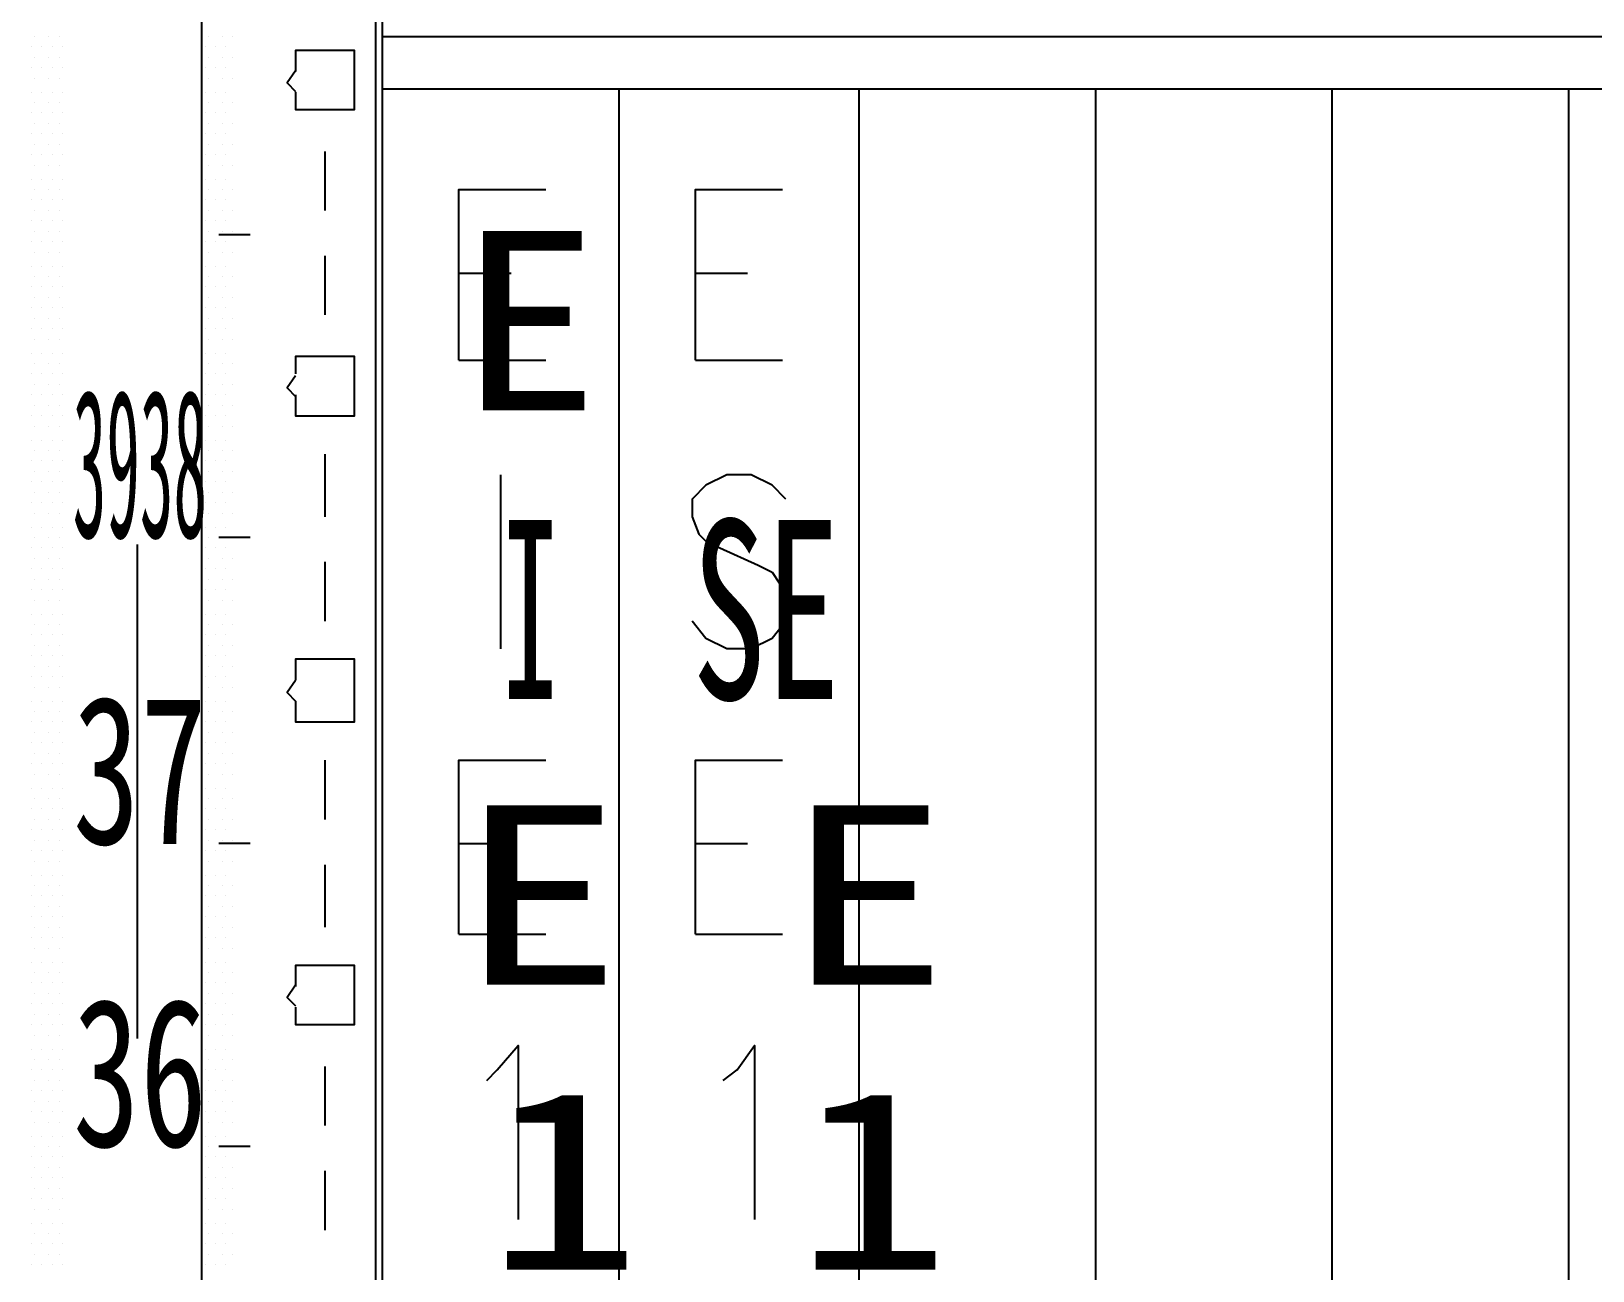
# Model space of a CAD drawing. Header units: metres. Extents: x 17 to 1264, y 17 to 859.
# Drawn here: x 324.4 to 389.1, y 581.2 to 632.5 of the extents above; entities that cross this region are included whole.
import ezdxf

# ---------------------------------------------------------------- set-up
doc = ezdxf.new("R2010")
doc.units = ezdxf.units.M
for name, color, linetype in [('LINES', 7, 'Continuous'), ('POLYLINES', 4, 'Continuous'), ('RECTS', 7, 'Continuous'), ('TEXTS', 3, 'Continuous')]:
    doc.layers.add(name, color=color, linetype=linetype)

msp = doc.modelspace()

# ---------------------------------------------------------------- linework, layer by layer
at = {"layer": 'LINES'}
for p, q in [((338.97, 144.86), (338.97, 740.16)), ((324.57, 632.3), (324.57, 632.3)), ((325.15, 632.3), (325.15, 632.3)), ((325.58, 632.3), (325.58, 632.3)), ((331.77, 632.3), (331.77, 632.3)), ((332.35, 632.3), (332.35, 632.3)), ((332.78, 632.3), (332.78, 632.3)), ((324.43, 631.87), (324.43, 631.87)), ((324.86, 631.87), (324.86, 631.87)), ((325.29, 631.87), (325.29, 631.87)), ((325.72, 631.87), (325.72, 631.87)), ((331.63, 631.87), (331.63, 631.87)), ((332.06, 631.87), (332.06, 631.87)), ((332.49, 631.87), (332.49, 631.87)), ((324.43, 631.01), (324.43, 631.01)), ((324.57, 631.44), (324.57, 631.44)), ((324.86, 631.01), (324.86, 631.01)), ((325.15, 631.44), (325.15, 631.44)), ((325.29, 631.01), (325.29, 631.01)), ((325.58, 631.44), (325.58, 631.44)), ((325.72, 631.01), (325.72, 631.01)), ((331.63, 631.01), (331.63, 631.01)), ((331.77, 631.44), (331.77, 631.44)), ((332.06, 631.01), (332.06, 631.01)), ((332.35, 631.44), (332.35, 631.44)), ((332.49, 631.01), (332.49, 631.01)), ((332.78, 631.44), (332.78, 631.44)), ((324.57, 630.58), (324.57, 630.58)), ((325.15, 630.58), (325.15, 630.58)), ((325.58, 630.58), (325.58, 630.58)), ((331.77, 630.58), (331.77, 630.58)), ((332.35, 630.58), (332.35, 630.58)), ((332.78, 630.58), (332.78, 630.58)), ((324.43, 630), (324.43, 630)), ((324.86, 630), (324.86, 630)), ((325.29, 630), (325.29, 630)), ((325.72, 630), (325.72, 630)), ((331.63, 630), (331.63, 630)), ((332.06, 630), (332.06, 630)), ((332.49, 630), (332.49, 630)), ((324.43, 629.14), (324.43, 629.14)), ((324.57, 629.57), (324.57, 629.57)), ((324.86, 629.14), (324.86, 629.14)), ((325.15, 629.57), (325.15, 629.57)), ((325.29, 629.14), (325.29, 629.14)), ((325.58, 629.57), (325.58, 629.57)), ((325.72, 629.14), (325.72, 629.14)), ((331.63, 629.14), (331.63, 629.14)), ((331.77, 629.57), (331.77, 629.57)), ((332.06, 629.14), (332.06, 629.14)), ((332.35, 629.57), (332.35, 629.57)), ((332.49, 629.14), (332.49, 629.14)), ((332.78, 629.57), (332.78, 629.57)), ((324.57, 628.7), (324.57, 628.7)), ((325.15, 628.7), (325.15, 628.7)), ((325.58, 628.7), (325.58, 628.7)), ((331.77, 628.7), (331.77, 628.7)), ((332.35, 628.7), (332.35, 628.7)), ((332.78, 628.7), (332.78, 628.7)), ((324.43, 628.27), (324.43, 628.27)), ((324.57, 627.84), (324.57, 627.84)), ((324.86, 628.27), (324.86, 628.27)), ((325.15, 627.84), (325.15, 627.84)), ((325.29, 628.27), (325.29, 628.27)), ((325.58, 627.84), (325.58, 627.84)), ((325.72, 628.27), (325.72, 628.27)), ((331.63, 628.27), (331.63, 628.27)), ((331.77, 627.84), (331.77, 627.84)), ((332.06, 628.27), (332.06, 628.27)), ((332.35, 627.84), (332.35, 627.84)), ((332.49, 628.27), (332.49, 628.27)), ((332.78, 627.84), (332.78, 627.84)), ((324.43, 627.41), (324.43, 627.41)), ((324.86, 627.41), (324.86, 627.41)), ((325.29, 627.41), (325.29, 627.41)), ((325.72, 627.41), (325.72, 627.41)), ((331.63, 627.41), (331.63, 627.41)), ((332.06, 627.41), (332.06, 627.41)), ((332.49, 627.41), (332.49, 627.41)), ((336.59, 627.55), (336.59, 625.1)), ((324.57, 626.98), (324.57, 626.98)), ((325.15, 626.98), (325.15, 626.98)), ((325.58, 626.98), (325.58, 626.98)), ((331.77, 626.98), (331.77, 626.98)), ((332.35, 626.98), (332.35, 626.98)), ((332.78, 626.98), (332.78, 626.98)), ((324.43, 626.4), (324.43, 626.4)), ((324.57, 625.97), (324.57, 625.97)), ((324.86, 626.4), (324.86, 626.4)), ((325.15, 625.97), (325.15, 625.97)), ((325.29, 626.4), (325.29, 626.4)), ((325.58, 625.97), (325.58, 625.97)), ((325.72, 626.4), (325.72, 626.4)), ((331.63, 626.4), (331.63, 626.4)), ((331.77, 625.97), (331.77, 625.97)), ((332.06, 626.4), (332.06, 626.4)), ((332.35, 625.97), (332.35, 625.97)), ((332.49, 626.4), (332.49, 626.4)), ((332.78, 625.97), (332.78, 625.97)), ((324.43, 625.54), (324.43, 625.54)), ((324.86, 625.54), (324.86, 625.54)), ((325.29, 625.54), (325.29, 625.54)), ((325.72, 625.54), (325.72, 625.54)), ((331.63, 625.54), (331.63, 625.54)), ((332.06, 625.54), (332.06, 625.54)), ((332.49, 625.54), (332.49, 625.54)), ((324.43, 624.67), (324.43, 624.67)), ((324.57, 625.1), (324.57, 625.1)), ((324.86, 624.67), (324.86, 624.67)), ((325.15, 625.1), (325.15, 625.1)), ((325.29, 624.67), (325.29, 624.67)), ((325.58, 625.1), (325.58, 625.1)), ((325.72, 624.67), (325.72, 624.67)), ((331.63, 624.67), (331.63, 624.67)), ((331.77, 625.1), (331.77, 625.1)), ((332.06, 624.67), (332.06, 624.67)), ((332.35, 625.1), (332.35, 625.1)), ((332.49, 624.67), (332.49, 624.67)), ((332.78, 625.1), (332.78, 625.1)), ((324.57, 624.24), (324.57, 624.24)), ((325.15, 624.24), (325.15, 624.24)), ((325.58, 624.24), (325.58, 624.24)), ((331.77, 624.24), (331.77, 624.24)), ((333.5, 624.1), (332.2, 624.1)), ((332.35, 624.24), (332.35, 624.24)), ((332.78, 624.24), (332.78, 624.24)), ((324.43, 623.81), (324.43, 623.81)), ((324.57, 623.38), (324.57, 623.38)), ((324.86, 623.81), (324.86, 623.81)), ((325.15, 623.38), (325.15, 623.38)), ((325.29, 623.81), (325.29, 623.81)), ((325.58, 623.38), (325.58, 623.38)), ((325.72, 623.81), (325.72, 623.81)), ((331.63, 623.81), (331.63, 623.81)), ((331.77, 623.38), (331.77, 623.38)), ((332.06, 623.81), (332.06, 623.81)), ((332.35, 623.38), (332.35, 623.38)), ((332.49, 623.81), (332.49, 623.81)), ((332.78, 623.38), (332.78, 623.38)), ((336.59, 623.23), (336.59, 620.78)), ((324.43, 622.8), (324.43, 622.8)), ((324.86, 622.8), (324.86, 622.8)), ((325.29, 622.8), (325.29, 622.8)), ((325.72, 622.8), (325.72, 622.8)), ((331.63, 622.8), (331.63, 622.8)), ((332.06, 622.8), (332.06, 622.8)), ((332.49, 622.8), (332.49, 622.8)), ((324.43, 621.94), (324.43, 621.94)), ((324.57, 622.37), (324.57, 622.37)), ((324.86, 621.94), (324.86, 621.94)), ((325.15, 622.37), (325.15, 622.37)), ((325.29, 621.94), (325.29, 621.94)), ((325.58, 622.37), (325.58, 622.37)), ((325.72, 621.94), (325.72, 621.94)), ((331.63, 621.94), (331.63, 621.94)), ((331.77, 622.37), (331.77, 622.37)), ((332.06, 621.94), (332.06, 621.94)), ((332.35, 622.37), (332.35, 622.37)), ((332.49, 621.94), (332.49, 621.94)), ((332.78, 622.37), (332.78, 622.37)), ((342.14, 622.51), (344.3, 622.51)), ((351.93, 622.51), (354.09, 622.51)), ((324.57, 621.5), (324.57, 621.5)), ((325.15, 621.5), (325.15, 621.5)), ((325.58, 621.5), (325.58, 621.5)), ((331.77, 621.5), (331.77, 621.5)), ((332.35, 621.5), (332.35, 621.5)), ((332.78, 621.5), (332.78, 621.5)), ((324.43, 621.07), (324.43, 621.07)), ((324.57, 620.64), (324.57, 620.64)), ((324.86, 621.07), (324.86, 621.07)), ((325.15, 620.64), (325.15, 620.64)), ((325.29, 621.07), (325.29, 621.07)), ((325.58, 620.64), (325.58, 620.64)), ((325.72, 621.07), (325.72, 621.07)), ((331.63, 621.07), (331.63, 621.07)), ((331.77, 620.64), (331.77, 620.64)), ((332.06, 621.07), (332.06, 621.07)), ((332.35, 620.64), (332.35, 620.64)), ((332.49, 621.07), (332.49, 621.07)), ((332.78, 620.64), (332.78, 620.64)), ((324.43, 620.21), (324.43, 620.21)), ((324.86, 620.21), (324.86, 620.21)), ((325.29, 620.21), (325.29, 620.21)), ((325.72, 620.21), (325.72, 620.21)), ((331.63, 620.21), (331.63, 620.21)), ((332.06, 620.21), (332.06, 620.21)), ((332.49, 620.21), (332.49, 620.21)), ((324.57, 619.78), (324.57, 619.78)), ((325.15, 619.78), (325.15, 619.78)), ((325.58, 619.78), (325.58, 619.78)), ((331.77, 619.78), (331.77, 619.78)), ((332.35, 619.78), (332.35, 619.78)), ((332.78, 619.78), (332.78, 619.78)), ((324.43, 619.2), (324.43, 619.2)), ((324.57, 618.77), (324.57, 618.77)), ((324.86, 619.2), (324.86, 619.2)), ((325.15, 618.77), (325.15, 618.77)), ((325.29, 619.2), (325.29, 619.2)), ((325.58, 618.77), (325.58, 618.77)), ((325.72, 619.2), (325.72, 619.2)), ((331.63, 619.2), (331.63, 619.2)), ((331.77, 618.77), (331.77, 618.77)), ((332.06, 619.2), (332.06, 619.2)), ((332.35, 618.77), (332.35, 618.77)), ((332.49, 619.2), (332.49, 619.2)), ((332.78, 618.77), (332.78, 618.77)), ((342.14, 618.91), (345.74, 618.91)), ((351.93, 618.91), (355.53, 618.91)), ((324.43, 618.34), (324.43, 618.34)), ((324.86, 618.34), (324.86, 618.34)), ((325.29, 618.34), (325.29, 618.34)), ((325.72, 618.34), (325.72, 618.34)), ((331.63, 618.34), (331.63, 618.34)), ((332.06, 618.34), (332.06, 618.34)), ((332.49, 618.34), (332.49, 618.34)), ((324.43, 617.47), (324.43, 617.47)), ((324.57, 617.9), (324.57, 617.9)), ((324.86, 617.47), (324.86, 617.47)), ((325.15, 617.9), (325.15, 617.9)), ((325.29, 617.47), (325.29, 617.47)), ((325.58, 617.9), (325.58, 617.9)), ((325.72, 617.47), (325.72, 617.47)), ((331.63, 617.47), (331.63, 617.47)), ((331.77, 617.9), (331.77, 617.9)), ((332.06, 617.47), (332.06, 617.47)), ((332.35, 617.9), (332.35, 617.9)), ((332.49, 617.47), (332.49, 617.47)), ((332.78, 617.9), (332.78, 617.9)), ((324.57, 617.04), (324.57, 617.04)), ((325.15, 617.04), (325.15, 617.04)), ((325.58, 617.04), (325.58, 617.04)), ((331.77, 617.04), (331.77, 617.04)), ((332.35, 617.04), (332.35, 617.04)), ((332.78, 617.04), (332.78, 617.04)), ((324.43, 616.61), (324.43, 616.61)), ((324.57, 616.18), (324.57, 616.18)), ((324.86, 616.61), (324.86, 616.61)), ((325.15, 616.18), (325.15, 616.18)), ((325.29, 616.61), (325.29, 616.61)), ((325.58, 616.18), (325.58, 616.18)), ((325.72, 616.61), (325.72, 616.61)), ((331.63, 616.61), (331.63, 616.61)), ((331.77, 616.18), (331.77, 616.18)), ((332.06, 616.61), (332.06, 616.61)), ((332.35, 616.18), (332.35, 616.18)), ((332.49, 616.61), (332.49, 616.61)), ((332.78, 616.18), (332.78, 616.18)), ((324.43, 615.6), (324.43, 615.6)), ((324.86, 615.6), (324.86, 615.6)), ((325.29, 615.6), (325.29, 615.6)), ((325.72, 615.6), (325.72, 615.6)), ((331.63, 615.6), (331.63, 615.6)), ((332.06, 615.6), (332.06, 615.6)), ((332.49, 615.6), (332.49, 615.6)), ((324.57, 615.17), (324.57, 615.17)), ((325.15, 615.17), (325.15, 615.17)), ((325.58, 615.17), (325.58, 615.17)), ((331.77, 615.17), (331.77, 615.17)), ((332.35, 615.17), (332.35, 615.17)), ((332.78, 615.17), (332.78, 615.17)), ((336.59, 615.02), (336.59, 612.43)), ((324.43, 614.74), (324.43, 614.74)), ((324.57, 614.3), (324.57, 614.3)), ((324.86, 614.74), (324.86, 614.74)), ((325.15, 614.3), (325.15, 614.3)), ((325.29, 614.74), (325.29, 614.74)), ((325.58, 614.3), (325.58, 614.3)), ((325.72, 614.74), (325.72, 614.74)), ((331.63, 614.74), (331.63, 614.74)), ((331.77, 614.3), (331.77, 614.3)), ((332.06, 614.74), (332.06, 614.74)), ((332.35, 614.3), (332.35, 614.3)), ((332.49, 614.74), (332.49, 614.74)), ((332.78, 614.3), (332.78, 614.3)), ((324.43, 613.87), (324.43, 613.87)), ((324.86, 613.87), (324.86, 613.87)), ((325.29, 613.87), (325.29, 613.87)), ((325.72, 613.87), (325.72, 613.87)), ((331.63, 613.87), (331.63, 613.87)), ((332.06, 613.87), (332.06, 613.87)), ((332.49, 613.87), (332.49, 613.87)), ((343.87, 606.96), (343.87, 614.16)), ((324.43, 613.01), (324.43, 613.01)), ((324.57, 613.44), (324.57, 613.44)), ((324.86, 613.01), (324.86, 613.01)), ((325.15, 613.44), (325.15, 613.44)), ((325.29, 613.01), (325.29, 613.01)), ((325.58, 613.44), (325.58, 613.44)), ((325.72, 613.01), (325.72, 613.01)), ((331.63, 613.01), (331.63, 613.01)), ((331.77, 613.44), (331.77, 613.44)), ((332.06, 613.01), (332.06, 613.01)), ((332.35, 613.44), (332.35, 613.44)), ((332.49, 613.01), (332.49, 613.01)), ((332.78, 613.44), (332.78, 613.44)), ((324.57, 612.58), (324.57, 612.58)), ((325.15, 612.58), (325.15, 612.58)), ((325.58, 612.58), (325.58, 612.58)), ((331.77, 612.58), (331.77, 612.58)), ((332.35, 612.58), (332.35, 612.58)), ((332.78, 612.58), (332.78, 612.58)), ((324.43, 612), (324.43, 612)), ((324.86, 612), (324.86, 612)), ((325.29, 612), (325.29, 612)), ((325.72, 612), (325.72, 612)), ((331.63, 612), (331.63, 612)), ((332.06, 612), (332.06, 612)), ((332.49, 612), (332.49, 612)), ((324.43, 611.14), (324.43, 611.14)), ((324.57, 611.57), (324.57, 611.57)), ((324.86, 611.14), (324.86, 611.14)), ((325.15, 611.57), (325.15, 611.57)), ((325.29, 611.14), (325.29, 611.14)), ((325.58, 611.57), (325.58, 611.57)), ((325.72, 611.14), (325.72, 611.14)), ((328.82, 611.28), (328.82, 590.83)), ((331.63, 611.14), (331.63, 611.14)), ((331.77, 611.57), (331.77, 611.57)), ((332.06, 611.14), (332.06, 611.14)), ((333.5, 611.57), (332.2, 611.57)), ((332.35, 611.57), (332.35, 611.57)), ((332.49, 611.14), (332.49, 611.14)), ((332.78, 611.57), (332.78, 611.57)), ((324.57, 610.7), (324.57, 610.7)), ((325.15, 610.7), (325.15, 610.7)), ((325.58, 610.7), (325.58, 610.7)), ((331.77, 610.7), (331.77, 610.7)), ((332.35, 610.7), (332.35, 610.7)), ((332.78, 610.7), (332.78, 610.7)), ((336.59, 610.56), (336.59, 608.11)), ((324.43, 610.27), (324.43, 610.27)), ((324.57, 609.84), (324.57, 609.84)), ((324.86, 610.27), (324.86, 610.27)), ((325.15, 609.84), (325.15, 609.84)), ((325.29, 610.27), (325.29, 610.27)), ((325.58, 609.84), (325.58, 609.84)), ((325.72, 610.27), (325.72, 610.27)), ((331.63, 610.27), (331.63, 610.27)), ((331.77, 609.84), (331.77, 609.84)), ((332.06, 610.27), (332.06, 610.27)), ((332.35, 609.84), (332.35, 609.84)), ((332.49, 610.27), (332.49, 610.27)), ((332.78, 609.84), (332.78, 609.84)), ((324.43, 609.41), (324.43, 609.41)), ((324.86, 609.41), (324.86, 609.41)), ((325.29, 609.41), (325.29, 609.41)), ((325.72, 609.41), (325.72, 609.41)), ((331.63, 609.41), (331.63, 609.41)), ((332.06, 609.41), (332.06, 609.41)), ((332.49, 609.41), (332.49, 609.41)), ((324.43, 608.4), (324.43, 608.4)), ((324.57, 608.98), (324.57, 608.98)), ((324.86, 608.4), (324.86, 608.4)), ((325.15, 608.98), (325.15, 608.98)), ((325.29, 608.4), (325.29, 608.4)), ((325.58, 608.98), (325.58, 608.98)), ((325.72, 608.4), (325.72, 608.4)), ((331.63, 608.4), (331.63, 608.4)), ((331.77, 608.98), (331.77, 608.98)), ((332.06, 608.4), (332.06, 608.4)), ((332.35, 608.98), (332.35, 608.98)), ((332.49, 608.4), (332.49, 608.4)), ((332.78, 608.98), (332.78, 608.98)), ((324.57, 607.97), (324.57, 607.97)), ((325.15, 607.97), (325.15, 607.97)), ((325.58, 607.97), (325.58, 607.97)), ((331.77, 607.97), (331.77, 607.97)), ((332.35, 607.97), (332.35, 607.97)), ((332.78, 607.97), (332.78, 607.97)), ((324.43, 607.54), (324.43, 607.54)), ((324.57, 607.1), (324.57, 607.1)), ((324.86, 607.54), (324.86, 607.54)), ((325.15, 607.1), (325.15, 607.1)), ((325.29, 607.54), (325.29, 607.54)), ((325.58, 607.1), (325.58, 607.1)), ((325.72, 607.54), (325.72, 607.54)), ((331.63, 607.54), (331.63, 607.54)), ((331.77, 607.1), (331.77, 607.1)), ((332.06, 607.54), (332.06, 607.54)), ((332.35, 607.1), (332.35, 607.1)), ((332.49, 607.54), (332.49, 607.54)), ((332.78, 607.1), (332.78, 607.1)), ((324.43, 606.67), (324.43, 606.67)), ((324.86, 606.67), (324.86, 606.67)), ((325.29, 606.67), (325.29, 606.67)), ((325.72, 606.67), (325.72, 606.67)), ((331.63, 606.67), (331.63, 606.67)), ((332.06, 606.67), (332.06, 606.67)), ((332.49, 606.67), (332.49, 606.67)), ((324.43, 605.81), (324.43, 605.81)), ((324.57, 606.24), (324.57, 606.24)), ((324.86, 605.81), (324.86, 605.81)), ((325.15, 606.24), (325.15, 606.24)), ((325.29, 605.81), (325.29, 605.81)), ((325.58, 606.24), (325.58, 606.24)), ((325.72, 605.81), (325.72, 605.81)), ((331.63, 605.81), (331.63, 605.81)), ((331.77, 606.24), (331.77, 606.24)), ((332.06, 605.81), (332.06, 605.81)), ((332.35, 606.24), (332.35, 606.24)), ((332.49, 605.81), (332.49, 605.81)), ((332.78, 606.24), (332.78, 606.24)), ((324.57, 605.38), (324.57, 605.38)), ((325.15, 605.38), (325.15, 605.38)), ((325.58, 605.38), (325.58, 605.38)), ((331.77, 605.38), (331.77, 605.38)), ((332.35, 605.38), (332.35, 605.38)), ((332.78, 605.38), (332.78, 605.38)), ((324.43, 604.8), (324.43, 604.8)), ((324.86, 604.8), (324.86, 604.8)), ((325.29, 604.8), (325.29, 604.8)), ((325.72, 604.8), (325.72, 604.8)), ((331.63, 604.8), (331.63, 604.8)), ((332.06, 604.8), (332.06, 604.8)), ((332.49, 604.8), (332.49, 604.8)), ((324.43, 603.94), (324.43, 603.94)), ((324.57, 604.37), (324.57, 604.37)), ((324.86, 603.94), (324.86, 603.94)), ((325.15, 604.37), (325.15, 604.37)), ((325.29, 603.94), (325.29, 603.94)), ((325.58, 604.37), (325.58, 604.37)), ((325.72, 603.94), (325.72, 603.94)), ((331.63, 603.94), (331.63, 603.94)), ((331.77, 604.37), (331.77, 604.37)), ((332.06, 603.94), (332.06, 603.94)), ((332.35, 604.37), (332.35, 604.37)), ((332.49, 603.94), (332.49, 603.94)), ((332.78, 604.37), (332.78, 604.37)), ((324.57, 603.5), (324.57, 603.5)), ((325.15, 603.5), (325.15, 603.5)), ((325.58, 603.5), (325.58, 603.5)), ((331.77, 603.5), (331.77, 603.5)), ((332.35, 603.5), (332.35, 603.5)), ((332.78, 603.5), (332.78, 603.5)), ((324.43, 603.07), (324.43, 603.07)), ((324.57, 602.64), (324.57, 602.64)), ((324.86, 603.07), (324.86, 603.07)), ((325.15, 602.64), (325.15, 602.64)), ((325.29, 603.07), (325.29, 603.07)), ((325.58, 602.64), (325.58, 602.64)), ((325.72, 603.07), (325.72, 603.07)), ((331.63, 603.07), (331.63, 603.07)), ((331.77, 602.64), (331.77, 602.64)), ((332.06, 603.07), (332.06, 603.07)), ((332.35, 602.64), (332.35, 602.64)), ((332.49, 603.07), (332.49, 603.07)), ((332.78, 602.64), (332.78, 602.64)), ((324.43, 602.21), (324.43, 602.21)), ((324.86, 602.21), (324.86, 602.21)), ((325.29, 602.21), (325.29, 602.21)), ((325.72, 602.21), (325.72, 602.21)), ((331.63, 602.21), (331.63, 602.21)), ((332.06, 602.21), (332.06, 602.21)), ((332.49, 602.21), (332.49, 602.21)), ((336.59, 602.35), (336.59, 599.9)), ((324.57, 601.78), (324.57, 601.78)), ((325.15, 601.78), (325.15, 601.78)), ((325.58, 601.78), (325.58, 601.78)), ((331.77, 601.78), (331.77, 601.78)), ((332.35, 601.78), (332.35, 601.78)), ((332.78, 601.78), (332.78, 601.78)), ((324.43, 601.2), (324.43, 601.2)), ((324.57, 600.77), (324.57, 600.77)), ((324.86, 601.2), (324.86, 601.2)), ((325.15, 600.77), (325.15, 600.77)), ((325.29, 601.2), (325.29, 601.2)), ((325.58, 600.77), (325.58, 600.77)), ((325.72, 601.2), (325.72, 601.2)), ((331.63, 601.2), (331.63, 601.2)), ((331.77, 600.77), (331.77, 600.77)), ((332.06, 601.2), (332.06, 601.2)), ((332.35, 600.77), (332.35, 600.77)), ((332.49, 601.2), (332.49, 601.2)), ((332.78, 600.77), (332.78, 600.77)), ((324.43, 600.34), (324.43, 600.34)), ((324.86, 600.34), (324.86, 600.34)), ((325.29, 600.34), (325.29, 600.34)), ((325.72, 600.34), (325.72, 600.34)), ((331.63, 600.34), (331.63, 600.34)), ((332.06, 600.34), (332.06, 600.34)), ((332.49, 600.34), (332.49, 600.34)), ((324.43, 599.47), (324.43, 599.47)), ((324.57, 599.9), (324.57, 599.9)), ((324.86, 599.47), (324.86, 599.47)), ((325.15, 599.9), (325.15, 599.9)), ((325.29, 599.47), (325.29, 599.47)), ((325.58, 599.9), (325.58, 599.9)), ((325.72, 599.47), (325.72, 599.47)), ((331.63, 599.47), (331.63, 599.47)), ((331.77, 599.9), (331.77, 599.9)), ((332.06, 599.47), (332.06, 599.47)), ((332.35, 599.9), (332.35, 599.9)), ((332.49, 599.47), (332.49, 599.47)), ((332.78, 599.9), (332.78, 599.9)), ((324.57, 599.04), (324.57, 599.04)), ((325.15, 599.04), (325.15, 599.04)), ((325.58, 599.04), (325.58, 599.04)), ((331.77, 599.04), (331.77, 599.04)), ((333.5, 598.9), (332.2, 598.9)), ((332.35, 599.04), (332.35, 599.04)), ((332.78, 599.04), (332.78, 599.04)), ((342.14, 598.9), (344.3, 598.9)), ((351.93, 598.9), (354.09, 598.9)), ((324.43, 598.61), (324.43, 598.61)), ((324.57, 598.18), (324.57, 598.18)), ((324.86, 598.61), (324.86, 598.61)), ((325.15, 598.18), (325.15, 598.18)), ((325.29, 598.61), (325.29, 598.61)), ((325.58, 598.18), (325.58, 598.18)), ((325.72, 598.61), (325.72, 598.61)), ((331.63, 598.61), (331.63, 598.61)), ((331.77, 598.18), (331.77, 598.18)), ((332.06, 598.61), (332.06, 598.61)), ((332.35, 598.18), (332.35, 598.18)), ((332.49, 598.61), (332.49, 598.61)), ((332.78, 598.18), (332.78, 598.18)), ((336.59, 598.03), (336.59, 595.44)), ((324.43, 597.6), (324.43, 597.6)), ((324.86, 597.6), (324.86, 597.6)), ((325.29, 597.6), (325.29, 597.6)), ((325.72, 597.6), (325.72, 597.6)), ((331.63, 597.6), (331.63, 597.6)), ((332.06, 597.6), (332.06, 597.6)), ((332.49, 597.6), (332.49, 597.6)), ((324.43, 596.74), (324.43, 596.74)), ((324.57, 597.17), (324.57, 597.17)), ((324.86, 596.74), (324.86, 596.74)), ((325.15, 597.17), (325.15, 597.17)), ((325.29, 596.74), (325.29, 596.74)), ((325.58, 597.17), (325.58, 597.17)), ((325.72, 596.74), (325.72, 596.74)), ((331.63, 596.74), (331.63, 596.74)), ((331.77, 597.17), (331.77, 597.17)), ((332.06, 596.74), (332.06, 596.74)), ((332.35, 597.17), (332.35, 597.17)), ((332.49, 596.74), (332.49, 596.74)), ((332.78, 597.17), (332.78, 597.17)), ((324.57, 596.3), (324.57, 596.3)), ((325.15, 596.3), (325.15, 596.3)), ((325.58, 596.3), (325.58, 596.3)), ((331.77, 596.3), (331.77, 596.3)), ((332.35, 596.3), (332.35, 596.3)), ((332.78, 596.3), (332.78, 596.3)), ((324.43, 595.87), (324.43, 595.87)), ((324.57, 595.44), (324.57, 595.44)), ((324.86, 595.87), (324.86, 595.87)), ((325.15, 595.44), (325.15, 595.44)), ((325.29, 595.87), (325.29, 595.87)), ((325.58, 595.44), (325.58, 595.44)), ((325.72, 595.87), (325.72, 595.87)), ((331.63, 595.87), (331.63, 595.87)), ((331.77, 595.44), (331.77, 595.44)), ((332.06, 595.87), (332.06, 595.87)), ((332.35, 595.44), (332.35, 595.44)), ((332.49, 595.87), (332.49, 595.87)), ((332.78, 595.44), (332.78, 595.44)), ((324.43, 595.01), (324.43, 595.01)), ((324.86, 595.01), (324.86, 595.01)), ((325.29, 595.01), (325.29, 595.01)), ((325.72, 595.01), (325.72, 595.01)), ((331.63, 595.01), (331.63, 595.01)), ((332.06, 595.01), (332.06, 595.01)), ((332.49, 595.01), (332.49, 595.01)), ((342.14, 595.15), (345.74, 595.15)), ((351.93, 595.15), (355.53, 595.15)), ((324.57, 594.58), (324.57, 594.58)), ((325.15, 594.58), (325.15, 594.58)), ((325.58, 594.58), (325.58, 594.58)), ((331.77, 594.58), (331.77, 594.58)), ((332.35, 594.58), (332.35, 594.58)), ((332.78, 594.58), (332.78, 594.58)), ((324.43, 594), (324.43, 594)), ((324.57, 593.57), (324.57, 593.57)), ((324.86, 594), (324.86, 594)), ((325.15, 593.57), (325.15, 593.57)), ((325.29, 594), (325.29, 594)), ((325.58, 593.57), (325.58, 593.57)), ((325.72, 594), (325.72, 594)), ((331.63, 594), (331.63, 594)), ((331.77, 593.57), (331.77, 593.57)), ((332.06, 594), (332.06, 594)), ((332.35, 593.57), (332.35, 593.57)), ((332.49, 594), (332.49, 594)), ((332.78, 593.57), (332.78, 593.57)), ((324.43, 593.14), (324.43, 593.14)), ((324.86, 593.14), (324.86, 593.14)), ((325.29, 593.14), (325.29, 593.14)), ((325.72, 593.14), (325.72, 593.14)), ((331.63, 593.14), (331.63, 593.14)), ((332.06, 593.14), (332.06, 593.14)), ((332.49, 593.14), (332.49, 593.14)), ((324.43, 592.27), (324.43, 592.27)), ((324.57, 592.7), (324.57, 592.7)), ((324.86, 592.27), (324.86, 592.27)), ((325.15, 592.7), (325.15, 592.7)), ((325.29, 592.27), (325.29, 592.27)), ((325.58, 592.7), (325.58, 592.7)), ((325.72, 592.27), (325.72, 592.27)), ((331.63, 592.27), (331.63, 592.27)), ((331.77, 592.7), (331.77, 592.7)), ((332.06, 592.27), (332.06, 592.27)), ((332.35, 592.7), (332.35, 592.7)), ((332.49, 592.27), (332.49, 592.27)), ((332.78, 592.7), (332.78, 592.7)), ((324.57, 591.84), (324.57, 591.84)), ((325.15, 591.84), (325.15, 591.84)), ((325.58, 591.84), (325.58, 591.84)), ((331.77, 591.84), (331.77, 591.84)), ((332.35, 591.84), (332.35, 591.84)), ((332.78, 591.84), (332.78, 591.84)), ((324.43, 591.41), (324.43, 591.41)), ((324.57, 590.98), (324.57, 590.98)), ((324.86, 591.41), (324.86, 591.41)), ((325.15, 590.98), (325.15, 590.98)), ((325.29, 591.41), (325.29, 591.41)), ((325.58, 590.98), (325.58, 590.98)), ((325.72, 591.41), (325.72, 591.41)), ((331.63, 591.41), (331.63, 591.41)), ((331.77, 590.98), (331.77, 590.98)), ((332.06, 591.41), (332.06, 591.41)), ((332.35, 590.98), (332.35, 590.98)), ((332.49, 591.41), (332.49, 591.41)), ((332.78, 590.98), (332.78, 590.98)), ((324.43, 590.4), (324.43, 590.4)), ((324.86, 590.4), (324.86, 590.4)), ((325.29, 590.4), (325.29, 590.4)), ((325.72, 590.4), (325.72, 590.4)), ((331.63, 590.4), (331.63, 590.4)), ((332.06, 590.4), (332.06, 590.4)), ((332.49, 590.4), (332.49, 590.4)), ((324.57, 589.97), (324.57, 589.97)), ((325.15, 589.97), (325.15, 589.97)), ((325.58, 589.97), (325.58, 589.97)), ((331.77, 589.97), (331.77, 589.97)), ((332.35, 589.97), (332.35, 589.97)), ((332.78, 589.97), (332.78, 589.97)), ((336.59, 589.68), (336.59, 587.23)), ((324.43, 589.54), (324.43, 589.54)), ((324.57, 589.1), (324.57, 589.1)), ((324.86, 589.54), (324.86, 589.54)), ((325.15, 589.1), (325.15, 589.1)), ((325.29, 589.54), (325.29, 589.54)), ((325.58, 589.1), (325.58, 589.1)), ((325.72, 589.54), (325.72, 589.54)), ((331.63, 589.54), (331.63, 589.54)), ((331.77, 589.1), (331.77, 589.1)), ((332.06, 589.54), (332.06, 589.54)), ((332.35, 589.1), (332.35, 589.1)), ((332.49, 589.54), (332.49, 589.54)), ((332.78, 589.1), (332.78, 589.1)), ((324.43, 588.67), (324.43, 588.67)), ((324.86, 588.67), (324.86, 588.67)), ((325.29, 588.67), (325.29, 588.67)), ((325.72, 588.67), (325.72, 588.67)), ((331.63, 588.67), (331.63, 588.67)), ((332.06, 588.67), (332.06, 588.67)), ((332.49, 588.67), (332.49, 588.67)), ((324.43, 587.81), (324.43, 587.81)), ((324.57, 588.24), (324.57, 588.24)), ((324.86, 587.81), (324.86, 587.81)), ((325.15, 588.24), (325.15, 588.24)), ((325.29, 587.81), (325.29, 587.81)), ((325.58, 588.24), (325.58, 588.24)), ((325.72, 587.81), (325.72, 587.81)), ((331.63, 587.81), (331.63, 587.81)), ((331.77, 588.24), (331.77, 588.24)), ((332.06, 587.81), (332.06, 587.81)), ((332.35, 588.24), (332.35, 588.24)), ((332.49, 587.81), (332.49, 587.81)), ((332.78, 588.24), (332.78, 588.24)), ((324.57, 587.38), (324.57, 587.38)), ((325.15, 587.38), (325.15, 587.38)), ((325.58, 587.38), (325.58, 587.38)), ((331.77, 587.38), (331.77, 587.38)), ((332.35, 587.38), (332.35, 587.38)), ((332.78, 587.38), (332.78, 587.38)), ((324.43, 586.8), (324.43, 586.8)), ((324.86, 586.8), (324.86, 586.8)), ((325.29, 586.8), (325.29, 586.8)), ((325.72, 586.8), (325.72, 586.8)), ((331.63, 586.8), (331.63, 586.8)), ((332.06, 586.8), (332.06, 586.8)), ((332.49, 586.8), (332.49, 586.8)), ((324.43, 585.94), (324.43, 585.94)), ((324.57, 586.37), (324.57, 586.37)), ((324.86, 585.94), (324.86, 585.94)), ((325.15, 586.37), (325.15, 586.37)), ((325.29, 585.94), (325.29, 585.94)), ((325.58, 586.37), (325.58, 586.37)), ((325.72, 585.94), (325.72, 585.94)), ((331.63, 585.94), (331.63, 585.94)), ((331.77, 586.37), (331.77, 586.37)), ((332.06, 585.94), (332.06, 585.94)), ((333.5, 586.37), (332.2, 586.37)), ((332.35, 586.37), (332.35, 586.37)), ((332.49, 585.94), (332.49, 585.94)), ((332.78, 586.37), (332.78, 586.37)), ((324.57, 585.5), (324.57, 585.5)), ((325.15, 585.5), (325.15, 585.5)), ((325.58, 585.5), (325.58, 585.5)), ((331.77, 585.5), (331.77, 585.5)), ((332.35, 585.5), (332.35, 585.5)), ((332.78, 585.5), (332.78, 585.5)), ((336.59, 585.36), (336.59, 582.91)), ((324.43, 585.07), (324.43, 585.07)), ((324.57, 584.64), (324.57, 584.64)), ((324.86, 585.07), (324.86, 585.07)), ((325.15, 584.64), (325.15, 584.64)), ((325.29, 585.07), (325.29, 585.07)), ((325.58, 584.64), (325.58, 584.64)), ((325.72, 585.07), (325.72, 585.07)), ((331.63, 585.07), (331.63, 585.07)), ((331.77, 584.64), (331.77, 584.64)), ((332.06, 585.07), (332.06, 585.07)), ((332.35, 584.64), (332.35, 584.64)), ((332.49, 585.07), (332.49, 585.07)), ((332.78, 584.64), (332.78, 584.64)), ((324.43, 584.21), (324.43, 584.21)), ((324.86, 584.21), (324.86, 584.21)), ((325.29, 584.21), (325.29, 584.21)), ((325.72, 584.21), (325.72, 584.21)), ((331.63, 584.21), (331.63, 584.21)), ((332.06, 584.21), (332.06, 584.21)), ((332.49, 584.21), (332.49, 584.21)), ((324.43, 583.2), (324.43, 583.2)), ((324.57, 583.78), (324.57, 583.78)), ((324.86, 583.2), (324.86, 583.2)), ((325.15, 583.78), (325.15, 583.78)), ((325.29, 583.2), (325.29, 583.2)), ((325.58, 583.78), (325.58, 583.78)), ((325.72, 583.2), (325.72, 583.2)), ((331.63, 583.2), (331.63, 583.2)), ((331.77, 583.78), (331.77, 583.78)), ((332.06, 583.2), (332.06, 583.2)), ((332.35, 583.78), (332.35, 583.78)), ((332.49, 583.2), (332.49, 583.2)), ((332.78, 583.78), (332.78, 583.78)), ((324.57, 582.77), (324.57, 582.77)), ((325.15, 582.77), (325.15, 582.77)), ((325.58, 582.77), (325.58, 582.77)), ((331.77, 582.77), (331.77, 582.77)), ((332.35, 582.77), (332.35, 582.77)), ((332.78, 582.77), (332.78, 582.77)), ((324.43, 582.34), (324.43, 582.34)), ((324.57, 581.9), (324.57, 581.9)), ((324.86, 582.34), (324.86, 582.34)), ((325.15, 581.9), (325.15, 581.9)), ((325.29, 582.34), (325.29, 582.34)), ((325.58, 581.9), (325.58, 581.9)), ((325.72, 582.34), (325.72, 582.34)), ((331.63, 582.34), (331.63, 582.34)), ((331.77, 581.9), (331.77, 581.9)), ((332.06, 582.34), (332.06, 582.34)), ((332.35, 581.9), (332.35, 581.9)), ((332.49, 582.34), (332.49, 582.34)), ((332.78, 581.9), (332.78, 581.9)), ((324.43, 581.47), (324.43, 581.47)), ((324.86, 581.47), (324.86, 581.47)), ((325.29, 581.47), (325.29, 581.47)), ((325.72, 581.47), (325.72, 581.47)), ((331.63, 581.47), (331.63, 581.47)), ((332.06, 581.47), (332.06, 581.47)), ((332.49, 581.47), (332.49, 581.47))]:
    msp.add_line(p, q, dxfattribs=at)
at = {"layer": 'POLYLINES'}
for points in [[(331.48, 740.16), (331.48, 598.18), (331.48, 144.86)], [(338.68, 722.88), (338.68, 583.92), (338.68, 144.86)], [(335.37, 630), (335.37, 629.28), (337.82, 629.28), (337.82, 631.73), (335.37, 631.73), (335.37, 630.86)], [(335.37, 630.88), (335.02, 630.38), (335.37, 630.03)], [(342.14, 618.91), (342.14, 625.97), (345.74, 625.97)], [(351.93, 618.91), (351.93, 625.97), (355.53, 625.97)], [(335.37, 617.47), (335.37, 616.61), (337.82, 616.61), (337.82, 619.06), (335.37, 619.06), (335.37, 618.34)], [(335.37, 618.26), (335.02, 617.77), (335.37, 617.41)], [(355.67, 613.15), (355.1, 613.73), (354.23, 614.16), (353.23, 614.16), (352.36, 613.73), (351.79, 613.15), (351.79, 612.43), (352.07, 611.71), (352.36, 611.42), (352.94, 611.14), (354.52, 610.42), (355.1, 610.13), (355.39, 609.7), (355.67, 609.12), (355.67, 608.11), (355.1, 607.39), (354.23, 606.96), (353.23, 606.96), (352.36, 607.39), (351.79, 608.11)], [(335.37, 604.8), (335.37, 603.94), (337.82, 603.94), (337.82, 606.53), (335.37, 606.53), (335.37, 605.66)], [(335.37, 605.65), (335.02, 605.15), (335.37, 604.8)], [(342.14, 595.15), (342.14, 602.35), (345.74, 602.35)], [(351.93, 595.15), (351.93, 602.35), (355.53, 602.35)], [(335.37, 592.13), (335.37, 591.41), (337.82, 591.41), (337.82, 593.86), (335.37, 593.86), (335.37, 592.99)], [(335.37, 593.04), (335.02, 592.54), (335.37, 592.19)], [(343.29, 589.1), (343.72, 589.54), (344.59, 590.54), (344.59, 583.34)], [(353.08, 589.1), (353.66, 589.54), (354.38, 590.54), (354.38, 583.34)]]:
    msp.add_lwpolyline(points, dxfattribs=at)
at = {"layer": 'RECTS'}
for points in [[(338.97, 632.3), (479.66, 632.3), (479.66, 384.77), (338.97, 384.77)], [(338.97, 630.14), (348.76, 630.14), (348.76, 534.96), (338.97, 534.96)], [(348.76, 630.14), (358.7, 630.14), (358.7, 534.96), (348.76, 534.96)], [(358.7, 630.14), (368.49, 630.14), (368.49, 534.96), (358.7, 534.96)], [(368.49, 630.14), (378.28, 630.14), (378.28, 534.96), (368.49, 534.96)], [(378.28, 630.14), (388.07, 630.14), (388.07, 534.96), (378.28, 534.96)], [(388.07, 630.14), (397.87, 630.14), (397.87, 534.96), (388.07, 534.96)]]:
    msp.add_lwpolyline(points, dxfattribs=at)

# ---------------------------------------------------------------- texts
at = {"layer": 'TEXTS'}
for s, height, width, p in [('E', 7.42, 1.151386, (342.14, 616.83)), ('3938', 6.13, 0.333333, (326.15, 611.57)), ('I', 7.42, 0.485082, (343.87, 604.88)), ('SE', 7.42, 0.605992, (351.79, 604.88)), ('37', 6.13, 0.666667, (326.15, 598.89)), ('E E', 7.42, 1.339748, (342.14, 593.07)), ('36', 6.13, 0.666667, (326.15, 586.37)), ('1 1', 7.42, 1.266917, (343.29, 581.27))]:
    msp.add_text(s, height=height, dxfattribs=dict(at, width=width)).set_placement(p)

doc.saveas('drawing.dxf')
